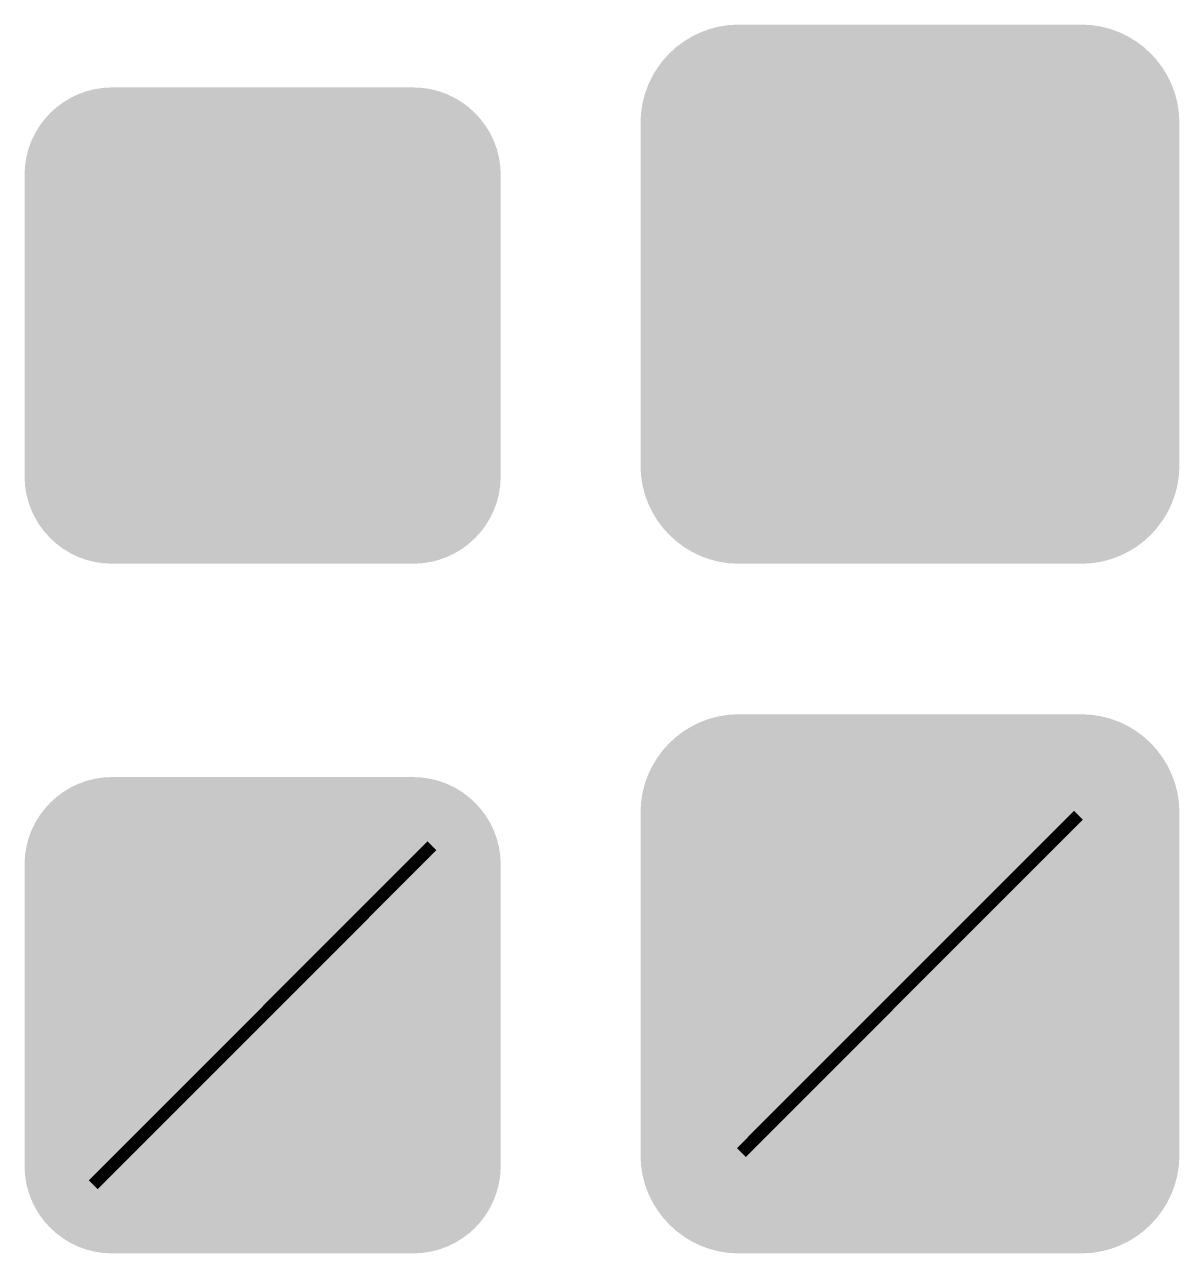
# Model space of a CAD drawing. Header units: millimetres. Extents: x 5277 to 6029, y 2052 to 2709.
# Drawn here: x 5450.91 to 5469.33, y 2623.63 to 2643.23 of the extents above; entities that cross this region are included whole.
import ezdxf

# ---------------------------------------------------------------- set-up
doc = ezdxf.new("R2010")
doc.units = ezdxf.units.MM
doc.layers.add('Recreation', color=7, linetype='CONTINUOUS', true_color=0x000000)

# ---------------------------------------------------------------- blocks, each defined once
blk = doc.blocks.new('602010602_рек_рз')
at = {"layer": 'Recreation', "linetype": 'Continuous'}
h = blk.add_hatch(color=256, dxfattribs=at)
edge = h.paths.add_edge_path()
edge.add_spline(control_points=[(-0.095, -0.169), (-0.095, 0.599), (0.531, 1.225), (1.3, 1.225)], knot_values=[-1, -1, -1, -1, 0, 0, 0, 0], degree=3, periodic=0)
edge.add_line((1.3, 1.225), (6.108, 1.225))
edge.add_spline(control_points=[(6.108, 1.225), (6.877, 1.225), (7.503, 0.599), (7.503, -0.169)], knot_values=[-1, -1, -1, -1, 0, 0, 0, 0], degree=3, periodic=0)
edge.add_line((7.503, -0.169), (7.503, -4.978))
edge.add_spline(control_points=[(7.503, -4.978), (7.503, -5.747), (6.877, -6.372), (6.108, -6.372)], knot_values=[-1, -1, -1, -1, 0, 0, 0, 0], degree=3, periodic=0)
edge.add_line((6.108, -6.372), (1.3, -6.372))
edge.add_spline(control_points=[(1.3, -6.372), (0.531, -6.372), (-0.095, -5.747), (-0.095, -4.978)], knot_values=[-1, -1, -1, -1, 0, 0, 0, 0], degree=3, periodic=0)
edge.add_line((-0.095, -4.978), (-0.095, -0.169))
edge = h.paths.add_edge_path(flags=16)
edge.add_spline(control_points=[(0.218, -4.978), (0.218, -5.577), (0.701, -6.059), (1.3, -6.059)], knot_values=[-1, -1, -1, -1, 0, 0, 0, 0], degree=3, periodic=0)
edge.add_line((1.3, -6.059), (6.108, -6.059))
edge.add_spline(control_points=[(6.108, -6.059), (6.707, -6.059), (7.19, -5.577), (7.19, -4.978)], knot_values=[-1, -1, -1, -1, 0, 0, 0, 0], degree=3, periodic=0)
edge.add_line((7.19, -4.978), (7.19, -0.169))
edge.add_spline(control_points=[(7.19, -0.169), (7.19, 0.43), (6.707, 0.912), (6.108, 0.912)], knot_values=[-1, -1, -1, -1, 0, 0, 0, 0], degree=3, periodic=0)
edge.add_line((6.108, 0.912), (1.3, 0.912))
edge.add_spline(control_points=[(1.3, 0.912), (0.701, 0.912), (0.218, 0.43), (0.218, -0.169)], knot_values=[-1, -1, -1, -1, 0, 0, 0, 0], degree=3, periodic=0)
edge.add_line((0.218, -0.169), (0.218, -4.978))
at = {"layer": 'Recreation', "linetype": 'Continuous', "true_color": 0xffff00}
h = blk.add_hatch(color=2, dxfattribs=at)
edge = h.paths.add_edge_path()
edge.add_spline(control_points=[(0.218, -4.978), (0.218, -5.577), (0.701, -6.059), (1.3, -6.059)], knot_values=[-1, -1, -1, -1, 0, 0, 0, 0], degree=3, periodic=0)
edge.add_line((1.3, -6.059), (6.108, -6.059))
edge.add_spline(control_points=[(6.108, -6.059), (6.707, -6.059), (7.19, -5.577), (7.19, -4.978)], knot_values=[-1, -1, -1, -1, 0, 0, 0, 0], degree=3, periodic=0)
edge.add_line((7.19, -4.978), (7.19, -0.169))
edge.add_spline(control_points=[(7.19, -0.169), (7.19, 0.43), (6.707, 0.912), (6.108, 0.912)], knot_values=[-1, -1, -1, -1, 0, 0, 0, 0], degree=3, periodic=0)
edge.add_line((6.108, 0.912), (1.3, 0.912))
edge.add_spline(control_points=[(1.3, 0.912), (0.701, 0.912), (0.218, 0.43), (0.218, -0.169)], knot_values=[-1, -1, -1, -1, 0, 0, 0, 0], degree=3, periodic=0)
edge.add_line((0.218, -0.169), (0.218, -4.978))
at = {"layer": 'Recreation', "linetype": 'Continuous'}
h = blk.add_hatch(color=256, dxfattribs=at)
edge = h.paths.add_edge_path()
edge.add_line((0.426, -0.513), (0.426, -4.634))
edge.add_spline(control_points=[(0.426, -4.634), (0.426, -5.305), (0.973, -5.852), (1.644, -5.852)], knot_values=[0, 0, 0, 0, 1, 1, 1, 1], degree=3, periodic=0)
edge.add_line((1.644, -5.852), (5.765, -5.852))
edge.add_spline(control_points=[(5.765, -5.852), (6.435, -5.852), (6.983, -5.305), (6.983, -4.634)], knot_values=[0, 0, 0, 0, 1, 1, 1, 1], degree=3, periodic=0)
edge.add_line((6.983, -4.634), (6.983, -0.513))
edge.add_spline(control_points=[(6.983, -0.513), (6.983, 0.158), (6.435, 0.705), (5.765, 0.705)], knot_values=[0, 0, 0, 0, 1, 1, 1, 1], degree=3, periodic=0)
edge.add_line((5.765, 0.705), (1.644, 0.705))
edge.add_spline(control_points=[(1.644, 0.705), (0.973, 0.705), (0.426, 0.158), (0.426, -0.513)], knot_values=[0, 0, 0, 0, 1, 1, 1, 1], degree=3, periodic=0)
edge = h.paths.add_edge_path(flags=16)
edge.add_spline(control_points=[(0.737, -4.634), (0.737, -5.136), (1.142, -5.541), (1.644, -5.541)], knot_values=[-1, -1, -1, -1, 0, 0, 0, 0], degree=3, periodic=0)
edge.add_line((1.644, -5.541), (5.765, -5.541))
edge.add_spline(control_points=[(5.765, -5.541), (6.267, -5.541), (6.671, -5.136), (6.671, -4.634)], knot_values=[-1, -1, -1, -1, 0, 0, 0, 0], degree=3, periodic=0)
edge.add_line((6.671, -4.634), (6.671, -0.513))
edge.add_spline(control_points=[(6.671, -0.513), (6.671, -0.011), (6.267, 0.394), (5.765, 0.394)], knot_values=[-1, -1, -1, -1, 0, 0, 0, 0], degree=3, periodic=0)
edge.add_line((5.765, 0.394), (1.644, 0.394))
edge.add_spline(control_points=[(1.644, 0.394), (1.142, 0.394), (0.737, -0.011), (0.737, -0.513)], knot_values=[-1, -1, -1, -1, 0, 0, 0, 0], degree=3, periodic=0)
edge.add_line((0.737, -0.513), (0.737, -4.634))
h = blk.add_hatch(color=256, dxfattribs=at)
h.paths.add_polyline_path([(1.861, -0.758), (2.24, -0.377), (3.153, 0.004), (3.687, 0.004), (4.221, 0.004), (5.134, -0.377), (5.513, -0.758), (5.892, -1.138), (6.271, -2.053), (6.271, -2.588), (6.271, -3.122), (5.892, -4.035), (5.513, -4.414), (5.134, -4.793), (4.221, -5.172), (3.687, -5.172), (3.153, -5.172), (2.24, -4.793), (1.861, -4.414), (1.482, -4.035), (1.103, -3.122), (1.103, -2.588), (1.103, -2.053), (1.482, -1.138)])
h.paths.add_polyline_path([(5.171, -1.099), (4.865, -0.791), (4.123, -0.483), (3.687, -0.483), (3.251, -0.483), (2.509, -0.791), (2.202, -1.099), (1.896, -1.407), (1.59, -2.152), (1.59, -2.588), (1.59, -3.023), (1.896, -3.766), (2.202, -4.072), (2.509, -4.378), (3.251, -4.685), (3.687, -4.685), (4.123, -4.685), (4.865, -4.378), (5.171, -4.072), (5.477, -3.766), (5.784, -3.023), (5.784, -2.588), (5.784, -2.152), (5.477, -1.407)], flags=16)
h.paths.add_polyline_path([(2.485, -1.087), (3.082, -1.087), (3.082, -2.344), (4.291, -2.344), (4.291, -1.087), (4.888, -1.087), (4.888, -4.08), (4.291, -4.08), (4.291, -2.823), (3.082, -2.823), (3.082, -4.08), (2.485, -4.08)], flags=0)
blk = doc.blocks.new('602010602_рек_фз')
at = {"layer": 'Recreation', "linetype": 'Continuous'}
h = blk.add_hatch(color=256, dxfattribs=at)
edge = h.paths.add_edge_path()
edge.add_spline(control_points=[(-0.266, -0.339), (-0.266, 0.523), (0.438, 1.227), (1.3, 1.227)], knot_values=[-1, -1, -1, -1, 0, 0, 0, 0], degree=3, periodic=0)
edge.add_line((1.3, 1.227), (6.769, 1.227))
edge.add_spline(control_points=[(6.769, 1.227), (7.632, 1.227), (8.333, 0.523), (8.333, -0.339)], knot_values=[-1, -1, -1, -1, 0, 0, 0, 0], degree=3, periodic=0)
edge.add_line((8.333, -0.339), (8.333, -5.806))
edge.add_spline(control_points=[(8.333, -5.806), (8.333, -6.669), (7.632, -7.372), (6.769, -7.372)], knot_values=[-1, -1, -1, -1, 0, 0, 0, 0], degree=3, periodic=0)
edge.add_line((6.769, -7.372), (1.3, -7.372))
edge.add_spline(control_points=[(1.3, -7.372), (0.438, -7.372), (-0.266, -6.669), (-0.266, -5.806)], knot_values=[-1, -1, -1, -1, 0, 0, 0, 0], degree=3, periodic=0)
edge.add_line((-0.266, -5.806), (-0.266, -0.339))
edge = h.paths.add_edge_path(flags=16)
edge.add_spline(control_points=[(0.047, -5.806), (0.047, -6.5), (0.606, -7.059), (1.3, -7.059)], knot_values=[-1, -1, -1, -1, 0, 0, 0, 0], degree=3, periodic=0)
edge.add_line((1.3, -7.059), (6.769, -7.059))
edge.add_spline(control_points=[(6.769, -7.059), (7.463, -7.059), (8.022, -6.5), (8.022, -5.806)], knot_values=[-1, -1, -1, -1, 0, 0, 0, 0], degree=3, periodic=0)
edge.add_line((8.022, -5.806), (8.022, -0.339))
edge.add_spline(control_points=[(8.022, -0.339), (8.022, 0.355), (7.463, 0.914), (6.769, 0.914)], knot_values=[-1, -1, -1, -1, 0, 0, 0, 0], degree=3, periodic=0)
edge.add_line((6.769, 0.914), (1.3, 0.914))
edge.add_spline(control_points=[(1.3, 0.914), (0.606, 0.914), (0.047, 0.355), (0.047, -0.339)], knot_values=[-1, -1, -1, -1, 0, 0, 0, 0], degree=3, periodic=0)
edge.add_line((0.047, -0.339), (0.047, -5.806))
at = {"layer": 'Recreation', "linetype": 'Continuous', "true_color": 0xffff00}
h = blk.add_hatch(color=2, dxfattribs=at)
edge = h.paths.add_edge_path()
edge.add_spline(control_points=[(0.047, -5.806), (0.047, -6.5), (0.606, -7.059), (1.3, -7.059)], knot_values=[-1, -1, -1, -1, 0, 0, 0, 0], degree=3, periodic=0)
edge.add_line((1.3, -7.059), (6.769, -7.059))
edge.add_spline(control_points=[(6.769, -7.059), (7.463, -7.059), (8.022, -6.5), (8.022, -5.806)], knot_values=[-1, -1, -1, -1, 0, 0, 0, 0], degree=3, periodic=0)
edge.add_line((8.022, -5.806), (8.022, -0.339))
edge.add_spline(control_points=[(8.022, -0.339), (8.022, 0.355), (7.463, 0.914), (6.769, 0.914)], knot_values=[-1, -1, -1, -1, 0, 0, 0, 0], degree=3, periodic=0)
edge.add_line((6.769, 0.914), (1.3, 0.914))
edge.add_spline(control_points=[(1.3, 0.914), (0.606, 0.914), (0.047, 0.355), (0.047, -0.339)], knot_values=[-1, -1, -1, -1, 0, 0, 0, 0], degree=3, periodic=0)
edge.add_line((0.047, -0.339), (0.047, -5.806))
at = {"layer": 'Recreation', "linetype": 'Continuous'}
h = blk.add_hatch(color=256, dxfattribs=at)
edge = h.paths.add_edge_path()
edge.add_line((0.252, -0.679), (0.252, -5.464))
edge.add_spline(control_points=[(0.252, -5.464), (0.252, -6.23), (0.877, -6.854), (1.642, -6.854)], knot_values=[0, 0, 0, 0, 1, 1, 1, 1], degree=3, periodic=0)
edge.add_line((1.642, -6.854), (6.427, -6.854))
edge.add_spline(control_points=[(6.427, -6.854), (7.193, -6.854), (7.815, -6.23), (7.815, -5.464)], knot_values=[0, 0, 0, 0, 1, 1, 1, 1], degree=3, periodic=0)
edge.add_line((7.815, -5.464), (7.815, -0.679))
edge.add_spline(control_points=[(7.815, -0.679), (7.815, 0.086), (7.193, 0.709), (6.427, 0.709)], knot_values=[0, 0, 0, 0, 1, 1, 1, 1], degree=3, periodic=0)
edge.add_line((6.427, 0.709), (1.642, 0.709))
edge.add_spline(control_points=[(1.642, 0.709), (0.877, 0.709), (0.252, 0.086), (0.252, -0.679)], knot_values=[0, 0, 0, 0, 1, 1, 1, 1], degree=3, periodic=0)
edge = h.paths.add_edge_path(flags=16)
edge.add_line((0.565, -0.679), (0.565, -5.464))
edge.add_spline(control_points=[(0.565, -5.464), (0.565, -6.06), (1.046, -6.541), (1.642, -6.541)], knot_values=[-1, -1, -1, -1, 0, 0, 0, 0], degree=3, periodic=0)
edge.add_line((1.642, -6.541), (6.427, -6.541))
edge.add_spline(control_points=[(6.427, -6.541), (7.024, -6.541), (7.502, -6.06), (7.502, -5.464)], knot_values=[-1, -1, -1, -1, 0, 0, 0, 0], degree=3, periodic=0)
edge.add_line((7.502, -5.464), (7.502, -0.679))
edge.add_spline(control_points=[(7.502, -0.679), (7.502, -0.083), (7.024, 0.396), (6.427, 0.396)], knot_values=[-1, -1, -1, -1, 0, 0, 0, 0], degree=3, periodic=0)
edge.add_line((6.427, 0.396), (1.642, 0.396))
edge.add_spline(control_points=[(1.642, 0.396), (1.046, 0.396), (0.565, -0.083), (0.565, -0.679)], knot_values=[-1, -1, -1, -1, 0, 0, 0, 0], degree=3, periodic=0)
h = blk.add_hatch(color=256, dxfattribs=at)
edge = h.paths.add_edge_path()
edge.add_line((0.77, -1.021), (0.77, -5.124))
edge.add_spline(control_points=[(0.77, -5.124), (0.77, -5.792), (1.314, -6.336), (1.982, -6.336)], knot_values=[0, 0, 0, 0, 1, 1, 1, 1], degree=3, periodic=0)
edge.add_line((1.982, -6.336), (6.085, -6.336))
edge.add_spline(control_points=[(6.085, -6.336), (6.753, -6.336), (7.297, -5.792), (7.297, -5.124)], knot_values=[0, 0, 0, 0, 1, 1, 1, 1], degree=3, periodic=0)
edge.add_line((7.297, -5.124), (7.297, -1.021))
edge.add_spline(control_points=[(7.297, -1.021), (7.297, -0.353), (6.753, 0.191), (6.085, 0.191)], knot_values=[0, 0, 0, 0, 1, 1, 1, 1], degree=3, periodic=0)
edge.add_line((6.085, 0.191), (1.982, 0.191))
edge.add_spline(control_points=[(1.982, 0.191), (1.314, 0.191), (0.77, -0.353), (0.77, -1.021)], knot_values=[0, 0, 0, 0, 1, 1, 1, 1], degree=3, periodic=0)
edge = h.paths.add_edge_path(flags=16)
edge.add_line((1.081, -1.021), (1.081, -5.124))
edge.add_spline(control_points=[(1.081, -5.124), (1.081, -5.624), (1.482, -6.025), (1.982, -6.025)], knot_values=[-1, -1, -1, -1, 0, 0, 0, 0], degree=3, periodic=0)
edge.add_line((1.982, -6.025), (6.085, -6.025))
edge.add_spline(control_points=[(6.085, -6.025), (6.585, -6.025), (6.986, -5.624), (6.986, -5.124)], knot_values=[-1, -1, -1, -1, 0, 0, 0, 0], degree=3, periodic=0)
edge.add_line((6.986, -5.124), (6.986, -1.021))
edge.add_spline(control_points=[(6.986, -1.021), (6.986, -0.521), (6.585, -0.12), (6.085, -0.12)], knot_values=[-1, -1, -1, -1, 0, 0, 0, 0], degree=3, periodic=0)
edge.add_line((6.085, -0.12), (1.982, -0.12))
edge.add_spline(control_points=[(1.982, -0.12), (1.482, -0.12), (1.081, -0.521), (1.081, -1.021)], knot_values=[-1, -1, -1, -1, 0, 0, 0, 0], degree=3, periodic=0)
h = blk.add_hatch(color=256, dxfattribs=at)
h.paths.add_polyline_path([(2.175, -1.265), (2.554, -0.884), (3.467, -0.503), (4.001, -0.503), (4.535, -0.503), (5.448, -0.884), (5.827, -1.265), (6.206, -1.646), (6.585, -2.561), (6.585, -3.095), (6.585, -3.629), (6.206, -4.542), (5.827, -4.921), (5.448, -5.3), (4.535, -5.679), (4.001, -5.679), (3.467, -5.679), (2.554, -5.3), (2.175, -4.921), (1.796, -4.542), (1.417, -3.629), (1.417, -3.095), (1.417, -2.561), (1.796, -1.646)])
h.paths.add_polyline_path([(5.485, -1.607), (5.179, -1.299), (4.437, -0.99), (4.001, -0.99), (3.565, -0.99), (2.823, -1.299), (2.517, -1.607), (2.21, -1.915), (1.904, -2.659), (1.904, -3.095), (1.904, -3.531), (2.21, -4.273), (2.517, -4.58), (2.823, -4.886), (3.565, -5.192), (4.001, -5.192), (4.437, -5.192), (5.179, -4.886), (5.485, -4.58), (5.792, -4.273), (6.098, -3.531), (6.098, -3.095), (6.098, -2.659), (5.792, -1.915)], flags=16)
h.paths.add_polyline_path([(2.799, -1.595), (3.396, -1.595), (3.396, -2.852), (4.606, -2.852), (4.606, -1.595), (5.203, -1.595), (5.203, -4.588), (4.606, -4.588), (4.606, -3.331), (3.396, -3.331), (3.396, -4.588), (2.799, -4.588)], flags=0)
blk = doc.blocks.new('602010602_ликв_рз')
at = {"layer": 'Recreation', "linetype": 'Continuous'}
h = blk.add_hatch(color=256, dxfattribs=at)
edge = h.paths.add_edge_path()
edge.add_spline(control_points=[(-0.095, -0.169), (-0.095, 0.599), (0.531, 1.225), (1.3, 1.225)], knot_values=[-1, -1, -1, -1, 0, 0, 0, 0], degree=3, periodic=0)
edge.add_line((1.3, 1.225), (6.108, 1.225))
edge.add_spline(control_points=[(6.108, 1.225), (6.877, 1.225), (7.503, 0.599), (7.503, -0.169)], knot_values=[-1, -1, -1, -1, 0, 0, 0, 0], degree=3, periodic=0)
edge.add_line((7.503, -0.169), (7.503, -4.978))
edge.add_spline(control_points=[(7.503, -4.978), (7.503, -5.747), (6.877, -6.372), (6.108, -6.372)], knot_values=[-1, -1, -1, -1, 0, 0, 0, 0], degree=3, periodic=0)
edge.add_line((6.108, -6.372), (1.3, -6.372))
edge.add_spline(control_points=[(1.3, -6.372), (0.531, -6.372), (-0.095, -5.747), (-0.095, -4.978)], knot_values=[-1, -1, -1, -1, 0, 0, 0, 0], degree=3, periodic=0)
edge.add_line((-0.095, -4.978), (-0.095, -0.169))
edge = h.paths.add_edge_path(flags=16)
edge.add_spline(control_points=[(0.218, -4.978), (0.218, -5.577), (0.701, -6.059), (1.3, -6.059)], knot_values=[-1, -1, -1, -1, 0, 0, 0, 0], degree=3, periodic=0)
edge.add_line((1.3, -6.059), (6.108, -6.059))
edge.add_spline(control_points=[(6.108, -6.059), (6.707, -6.059), (7.19, -5.577), (7.19, -4.978)], knot_values=[-1, -1, -1, -1, 0, 0, 0, 0], degree=3, periodic=0)
edge.add_line((7.19, -4.978), (7.19, -0.169))
edge.add_spline(control_points=[(7.19, -0.169), (7.19, 0.43), (6.707, 0.912), (6.108, 0.912)], knot_values=[-1, -1, -1, -1, 0, 0, 0, 0], degree=3, periodic=0)
edge.add_line((6.108, 0.912), (1.3, 0.912))
edge.add_spline(control_points=[(1.3, 0.912), (0.701, 0.912), (0.218, 0.43), (0.218, -0.169)], knot_values=[-1, -1, -1, -1, 0, 0, 0, 0], degree=3, periodic=0)
edge.add_line((0.218, -0.169), (0.218, -4.978))
at = {"layer": 'Recreation', "linetype": 'Continuous', "true_color": 0xffffff}
h = blk.add_hatch(color=7, dxfattribs=at)
edge = h.paths.add_edge_path()
edge.add_spline(control_points=[(0.218, -4.978), (0.218, -5.577), (0.701, -6.059), (1.3, -6.059)], knot_values=[-1, -1, -1, -1, 0, 0, 0, 0], degree=3, periodic=0)
edge.add_line((1.3, -6.059), (6.108, -6.059))
edge.add_spline(control_points=[(6.108, -6.059), (6.707, -6.059), (7.19, -5.577), (7.19, -4.978)], knot_values=[-1, -1, -1, -1, 0, 0, 0, 0], degree=3, periodic=0)
edge.add_line((7.19, -4.978), (7.19, -0.169))
edge.add_spline(control_points=[(7.19, -0.169), (7.19, 0.43), (6.707, 0.912), (6.108, 0.912)], knot_values=[-1, -1, -1, -1, 0, 0, 0, 0], degree=3, periodic=0)
edge.add_line((6.108, 0.912), (1.3, 0.912))
edge.add_spline(control_points=[(1.3, 0.912), (0.701, 0.912), (0.218, 0.43), (0.218, -0.169)], knot_values=[-1, -1, -1, -1, 0, 0, 0, 0], degree=3, periodic=0)
edge.add_line((0.218, -0.169), (0.218, -4.978))
at = {"layer": 'Recreation', "linetype": 'Continuous'}
h = blk.add_hatch(color=256, dxfattribs=at)
edge = h.paths.add_edge_path()
edge.add_line((0.426, -0.513), (0.426, -4.634))
edge.add_spline(control_points=[(0.426, -4.634), (0.426, -5.305), (0.973, -5.852), (1.644, -5.852)], knot_values=[0, 0, 0, 0, 1, 1, 1, 1], degree=3, periodic=0)
edge.add_line((1.644, -5.852), (5.765, -5.852))
edge.add_spline(control_points=[(5.765, -5.852), (6.435, -5.852), (6.983, -5.305), (6.983, -4.634)], knot_values=[0, 0, 0, 0, 1, 1, 1, 1], degree=3, periodic=0)
edge.add_line((6.983, -4.634), (6.983, -0.513))
edge.add_spline(control_points=[(6.983, -0.513), (6.983, 0.158), (6.435, 0.705), (5.765, 0.705)], knot_values=[0, 0, 0, 0, 1, 1, 1, 1], degree=3, periodic=0)
edge.add_line((5.765, 0.705), (1.644, 0.705))
edge.add_spline(control_points=[(1.644, 0.705), (0.973, 0.705), (0.426, 0.158), (0.426, -0.513)], knot_values=[0, 0, 0, 0, 1, 1, 1, 1], degree=3, periodic=0)
edge = h.paths.add_edge_path(flags=16)
edge.add_spline(control_points=[(0.737, -4.634), (0.737, -5.136), (1.142, -5.541), (1.644, -5.541)], knot_values=[-1, -1, -1, -1, 0, 0, 0, 0], degree=3, periodic=0)
edge.add_line((1.644, -5.541), (5.765, -5.541))
edge.add_spline(control_points=[(5.765, -5.541), (6.267, -5.541), (6.671, -5.136), (6.671, -4.634)], knot_values=[-1, -1, -1, -1, 0, 0, 0, 0], degree=3, periodic=0)
edge.add_line((6.671, -4.634), (6.671, -0.513))
edge.add_spline(control_points=[(6.671, -0.513), (6.671, -0.011), (6.267, 0.394), (5.765, 0.394)], knot_values=[-1, -1, -1, -1, 0, 0, 0, 0], degree=3, periodic=0)
edge.add_line((5.765, 0.394), (1.644, 0.394))
edge.add_spline(control_points=[(1.644, 0.394), (1.142, 0.394), (0.737, -0.011), (0.737, -0.513)], knot_values=[-1, -1, -1, -1, 0, 0, 0, 0], degree=3, periodic=0)
edge.add_line((0.737, -0.513), (0.737, -4.634))
h = blk.add_hatch(color=256, dxfattribs=at)
h.paths.add_polyline_path([(1.861, -0.758), (2.24, -0.377), (3.153, 0.004), (3.687, 0.004), (4.221, 0.004), (5.134, -0.377), (5.513, -0.758), (5.892, -1.138), (6.271, -2.053), (6.271, -2.588), (6.271, -3.122), (5.892, -4.035), (5.513, -4.414), (5.134, -4.793), (4.221, -5.172), (3.687, -5.172), (3.153, -5.172), (2.24, -4.793), (1.861, -4.414), (1.482, -4.035), (1.103, -3.122), (1.103, -2.588), (1.103, -2.053), (1.482, -1.138)])
h.paths.add_polyline_path([(5.171, -1.099), (4.865, -0.791), (4.123, -0.483), (3.687, -0.483), (3.251, -0.483), (2.509, -0.791), (2.202, -1.099), (1.896, -1.407), (1.59, -2.152), (1.59, -2.588), (1.59, -3.023), (1.896, -3.766), (2.202, -4.072), (2.509, -4.378), (3.251, -4.685), (3.687, -4.685), (4.123, -4.685), (4.865, -4.378), (5.171, -4.072), (5.477, -3.766), (5.784, -3.023), (5.784, -2.588), (5.784, -2.152), (5.477, -1.407)], flags=16)
h.paths.add_polyline_path([(2.485, -1.087), (3.082, -1.087), (3.082, -2.344), (4.291, -2.344), (4.291, -1.087), (4.888, -1.087), (4.888, -4.08), (4.291, -4.08), (4.291, -2.823), (3.082, -2.823), (3.082, -4.08), (2.485, -4.08)], flags=0)
at = {"layer": 'Recreation', "color": 1, "linetype": 'Continuous', "true_color": 0xff0000, "const_width": 0.2}
blk.add_lwpolyline([(1.002, -5.276), (6.406, 0.129)], dxfattribs=at)
blk = doc.blocks.new('602010602_ликв_фз')
at = {"layer": 'Recreation', "linetype": 'Continuous'}
h = blk.add_hatch(color=256, dxfattribs=at)
edge = h.paths.add_edge_path()
edge.add_spline(control_points=[(-0.266, -0.339), (-0.266, 0.523), (0.438, 1.227), (1.3, 1.227)], knot_values=[-1, -1, -1, -1, 0, 0, 0, 0], degree=3, periodic=0)
edge.add_line((1.3, 1.227), (6.769, 1.227))
edge.add_spline(control_points=[(6.769, 1.227), (7.632, 1.227), (8.333, 0.523), (8.333, -0.339)], knot_values=[-1, -1, -1, -1, 0, 0, 0, 0], degree=3, periodic=0)
edge.add_line((8.333, -0.339), (8.333, -5.806))
edge.add_spline(control_points=[(8.333, -5.806), (8.333, -6.669), (7.632, -7.372), (6.769, -7.372)], knot_values=[-1, -1, -1, -1, 0, 0, 0, 0], degree=3, periodic=0)
edge.add_line((6.769, -7.372), (1.3, -7.372))
edge.add_spline(control_points=[(1.3, -7.372), (0.438, -7.372), (-0.266, -6.669), (-0.266, -5.806)], knot_values=[-1, -1, -1, -1, 0, 0, 0, 0], degree=3, periodic=0)
edge.add_line((-0.266, -5.806), (-0.266, -0.339))
edge = h.paths.add_edge_path(flags=16)
edge.add_spline(control_points=[(0.047, -5.806), (0.047, -6.5), (0.606, -7.059), (1.3, -7.059)], knot_values=[-1, -1, -1, -1, 0, 0, 0, 0], degree=3, periodic=0)
edge.add_line((1.3, -7.059), (6.769, -7.059))
edge.add_spline(control_points=[(6.769, -7.059), (7.463, -7.059), (8.022, -6.5), (8.022, -5.806)], knot_values=[-1, -1, -1, -1, 0, 0, 0, 0], degree=3, periodic=0)
edge.add_line((8.022, -5.806), (8.022, -0.339))
edge.add_spline(control_points=[(8.022, -0.339), (8.022, 0.355), (7.463, 0.914), (6.769, 0.914)], knot_values=[-1, -1, -1, -1, 0, 0, 0, 0], degree=3, periodic=0)
edge.add_line((6.769, 0.914), (1.3, 0.914))
edge.add_spline(control_points=[(1.3, 0.914), (0.606, 0.914), (0.047, 0.355), (0.047, -0.339)], knot_values=[-1, -1, -1, -1, 0, 0, 0, 0], degree=3, periodic=0)
edge.add_line((0.047, -0.339), (0.047, -5.806))
at = {"layer": 'Recreation', "linetype": 'Continuous', "true_color": 0xffffff}
h = blk.add_hatch(color=7, dxfattribs=at)
edge = h.paths.add_edge_path()
edge.add_spline(control_points=[(0.047, -5.806), (0.047, -6.5), (0.606, -7.059), (1.3, -7.059)], knot_values=[-1, -1, -1, -1, 0, 0, 0, 0], degree=3, periodic=0)
edge.add_line((1.3, -7.059), (6.769, -7.059))
edge.add_spline(control_points=[(6.769, -7.059), (7.463, -7.059), (8.022, -6.5), (8.022, -5.806)], knot_values=[-1, -1, -1, -1, 0, 0, 0, 0], degree=3, periodic=0)
edge.add_line((8.022, -5.806), (8.022, -0.339))
edge.add_spline(control_points=[(8.022, -0.339), (8.022, 0.355), (7.463, 0.914), (6.769, 0.914)], knot_values=[-1, -1, -1, -1, 0, 0, 0, 0], degree=3, periodic=0)
edge.add_line((6.769, 0.914), (1.3, 0.914))
edge.add_spline(control_points=[(1.3, 0.914), (0.606, 0.914), (0.047, 0.355), (0.047, -0.339)], knot_values=[-1, -1, -1, -1, 0, 0, 0, 0], degree=3, periodic=0)
edge.add_line((0.047, -0.339), (0.047, -5.806))
at = {"layer": 'Recreation', "linetype": 'Continuous'}
h = blk.add_hatch(color=256, dxfattribs=at)
edge = h.paths.add_edge_path()
edge.add_line((0.252, -0.679), (0.252, -5.464))
edge.add_spline(control_points=[(0.252, -5.464), (0.252, -6.23), (0.877, -6.854), (1.642, -6.854)], knot_values=[0, 0, 0, 0, 1, 1, 1, 1], degree=3, periodic=0)
edge.add_line((1.642, -6.854), (6.427, -6.854))
edge.add_spline(control_points=[(6.427, -6.854), (7.193, -6.854), (7.815, -6.23), (7.815, -5.464)], knot_values=[0, 0, 0, 0, 1, 1, 1, 1], degree=3, periodic=0)
edge.add_line((7.815, -5.464), (7.815, -0.679))
edge.add_spline(control_points=[(7.815, -0.679), (7.815, 0.086), (7.193, 0.709), (6.427, 0.709)], knot_values=[0, 0, 0, 0, 1, 1, 1, 1], degree=3, periodic=0)
edge.add_line((6.427, 0.709), (1.642, 0.709))
edge.add_spline(control_points=[(1.642, 0.709), (0.877, 0.709), (0.252, 0.086), (0.252, -0.679)], knot_values=[0, 0, 0, 0, 1, 1, 1, 1], degree=3, periodic=0)
edge = h.paths.add_edge_path(flags=16)
edge.add_line((0.565, -0.679), (0.565, -5.464))
edge.add_spline(control_points=[(0.565, -5.464), (0.565, -6.06), (1.046, -6.541), (1.642, -6.541)], knot_values=[-1, -1, -1, -1, 0, 0, 0, 0], degree=3, periodic=0)
edge.add_line((1.642, -6.541), (6.427, -6.541))
edge.add_spline(control_points=[(6.427, -6.541), (7.024, -6.541), (7.502, -6.06), (7.502, -5.464)], knot_values=[-1, -1, -1, -1, 0, 0, 0, 0], degree=3, periodic=0)
edge.add_line((7.502, -5.464), (7.502, -0.679))
edge.add_spline(control_points=[(7.502, -0.679), (7.502, -0.083), (7.024, 0.396), (6.427, 0.396)], knot_values=[-1, -1, -1, -1, 0, 0, 0, 0], degree=3, periodic=0)
edge.add_line((6.427, 0.396), (1.642, 0.396))
edge.add_spline(control_points=[(1.642, 0.396), (1.046, 0.396), (0.565, -0.083), (0.565, -0.679)], knot_values=[-1, -1, -1, -1, 0, 0, 0, 0], degree=3, periodic=0)
h = blk.add_hatch(color=256, dxfattribs=at)
edge = h.paths.add_edge_path()
edge.add_line((0.77, -1.021), (0.77, -5.124))
edge.add_spline(control_points=[(0.77, -5.124), (0.77, -5.792), (1.314, -6.336), (1.982, -6.336)], knot_values=[0, 0, 0, 0, 1, 1, 1, 1], degree=3, periodic=0)
edge.add_line((1.982, -6.336), (6.085, -6.336))
edge.add_spline(control_points=[(6.085, -6.336), (6.753, -6.336), (7.297, -5.792), (7.297, -5.124)], knot_values=[0, 0, 0, 0, 1, 1, 1, 1], degree=3, periodic=0)
edge.add_line((7.297, -5.124), (7.297, -1.021))
edge.add_spline(control_points=[(7.297, -1.021), (7.297, -0.353), (6.753, 0.191), (6.085, 0.191)], knot_values=[0, 0, 0, 0, 1, 1, 1, 1], degree=3, periodic=0)
edge.add_line((6.085, 0.191), (1.982, 0.191))
edge.add_spline(control_points=[(1.982, 0.191), (1.314, 0.191), (0.77, -0.353), (0.77, -1.021)], knot_values=[0, 0, 0, 0, 1, 1, 1, 1], degree=3, periodic=0)
edge = h.paths.add_edge_path(flags=16)
edge.add_line((1.081, -1.021), (1.081, -5.124))
edge.add_spline(control_points=[(1.081, -5.124), (1.081, -5.624), (1.482, -6.025), (1.982, -6.025)], knot_values=[-1, -1, -1, -1, 0, 0, 0, 0], degree=3, periodic=0)
edge.add_line((1.982, -6.025), (6.085, -6.025))
edge.add_spline(control_points=[(6.085, -6.025), (6.585, -6.025), (6.986, -5.624), (6.986, -5.124)], knot_values=[-1, -1, -1, -1, 0, 0, 0, 0], degree=3, periodic=0)
edge.add_line((6.986, -5.124), (6.986, -1.021))
edge.add_spline(control_points=[(6.986, -1.021), (6.986, -0.521), (6.585, -0.12), (6.085, -0.12)], knot_values=[-1, -1, -1, -1, 0, 0, 0, 0], degree=3, periodic=0)
edge.add_line((6.085, -0.12), (1.982, -0.12))
edge.add_spline(control_points=[(1.982, -0.12), (1.482, -0.12), (1.081, -0.521), (1.081, -1.021)], knot_values=[-1, -1, -1, -1, 0, 0, 0, 0], degree=3, periodic=0)
h = blk.add_hatch(color=256, dxfattribs=at)
h.paths.add_polyline_path([(2.175, -1.265), (2.554, -0.884), (3.467, -0.503), (4.001, -0.503), (4.535, -0.503), (5.448, -0.884), (5.827, -1.265), (6.206, -1.646), (6.585, -2.561), (6.585, -3.095), (6.585, -3.629), (6.206, -4.542), (5.827, -4.921), (5.448, -5.3), (4.535, -5.679), (4.001, -5.679), (3.467, -5.679), (2.554, -5.3), (2.175, -4.921), (1.796, -4.542), (1.417, -3.629), (1.417, -3.095), (1.417, -2.561), (1.796, -1.646)])
h.paths.add_polyline_path([(5.485, -1.607), (5.179, -1.299), (4.437, -0.99), (4.001, -0.99), (3.565, -0.99), (2.823, -1.299), (2.517, -1.607), (2.21, -1.915), (1.904, -2.659), (1.904, -3.095), (1.904, -3.531), (2.21, -4.273), (2.517, -4.58), (2.823, -4.886), (3.565, -5.192), (4.001, -5.192), (4.437, -5.192), (5.179, -4.886), (5.485, -4.58), (5.792, -4.273), (6.098, -3.531), (6.098, -3.095), (6.098, -2.659), (5.792, -1.915)], flags=16)
h.paths.add_polyline_path([(2.799, -1.595), (3.396, -1.595), (3.396, -2.852), (4.606, -2.852), (4.606, -1.595), (5.203, -1.595), (5.203, -4.588), (4.606, -4.588), (4.606, -3.331), (3.396, -3.331), (3.396, -4.588), (2.799, -4.588)], flags=0)
at = {"layer": 'Recreation', "color": 1, "linetype": 'Continuous', "true_color": 0xff0000, "const_width": 0.2}
blk.add_lwpolyline([(1.344, -5.762), (6.723, -0.383)], dxfattribs=at)

msp = doc.modelspace()

# ---------------------------------------------------------------- block references
at = {"layer": 'Recreation', "linetype": 'Continuous'}
for name, p in [('602010602_рек_фз', (5461, 2642)), ('602010602_рек_рз', (5451, 2641)), ('602010602_ликв_фз', (5461, 2631)), ('602010602_ликв_рз', (5451, 2630))]:
    msp.add_blockref(name, p, dxfattribs=at)

doc.saveas('drawing.dxf')
